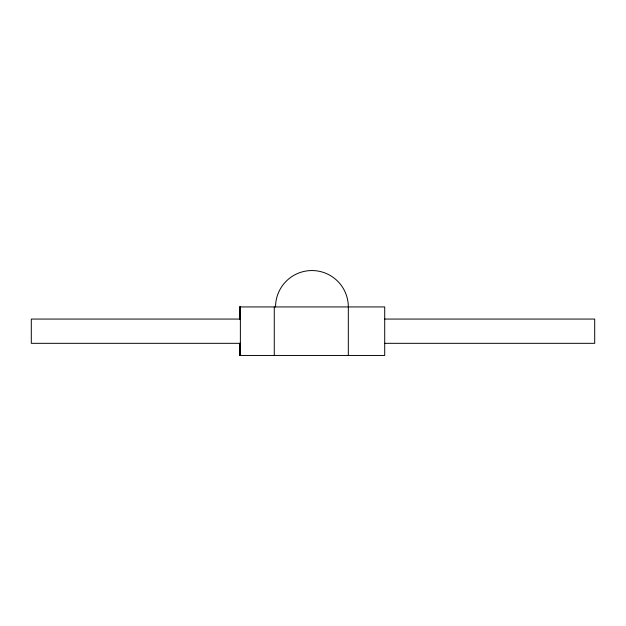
<?xml version="1.0" encoding="UTF-8"?>
<svg xmlns="http://www.w3.org/2000/svg" width="626" height="626" viewBox="0 0 626 626"><rect width="100%" height="100%" fill="white"/><g stroke="black" fill="none" stroke-linecap="round" stroke-linejoin="round"><path stroke-width="0.94" d="M240.368 319.064L31.3 319.064L31.3 343.322L240.368 343.322M384.708 319.064L594.7 319.064L594.7 343.322L384.708 343.322M348.322 355.451L348.322 306.936A36.386 36.386 0 0 0 311.936 270.549A36.386 36.386 0 0 0 275.55 306.936M274.274 306.936L274.274 355.451M240.368 306.936L240.368 355.451M239.946 343.322L239.969 355.451M239.601 319.064L239.601 306.936L384.708 306.936L384.708 355.451L239.601 355.451L239.601 343.322M239.969 306.936L239.969 319.064L239.946 306.936"/></g></svg>
